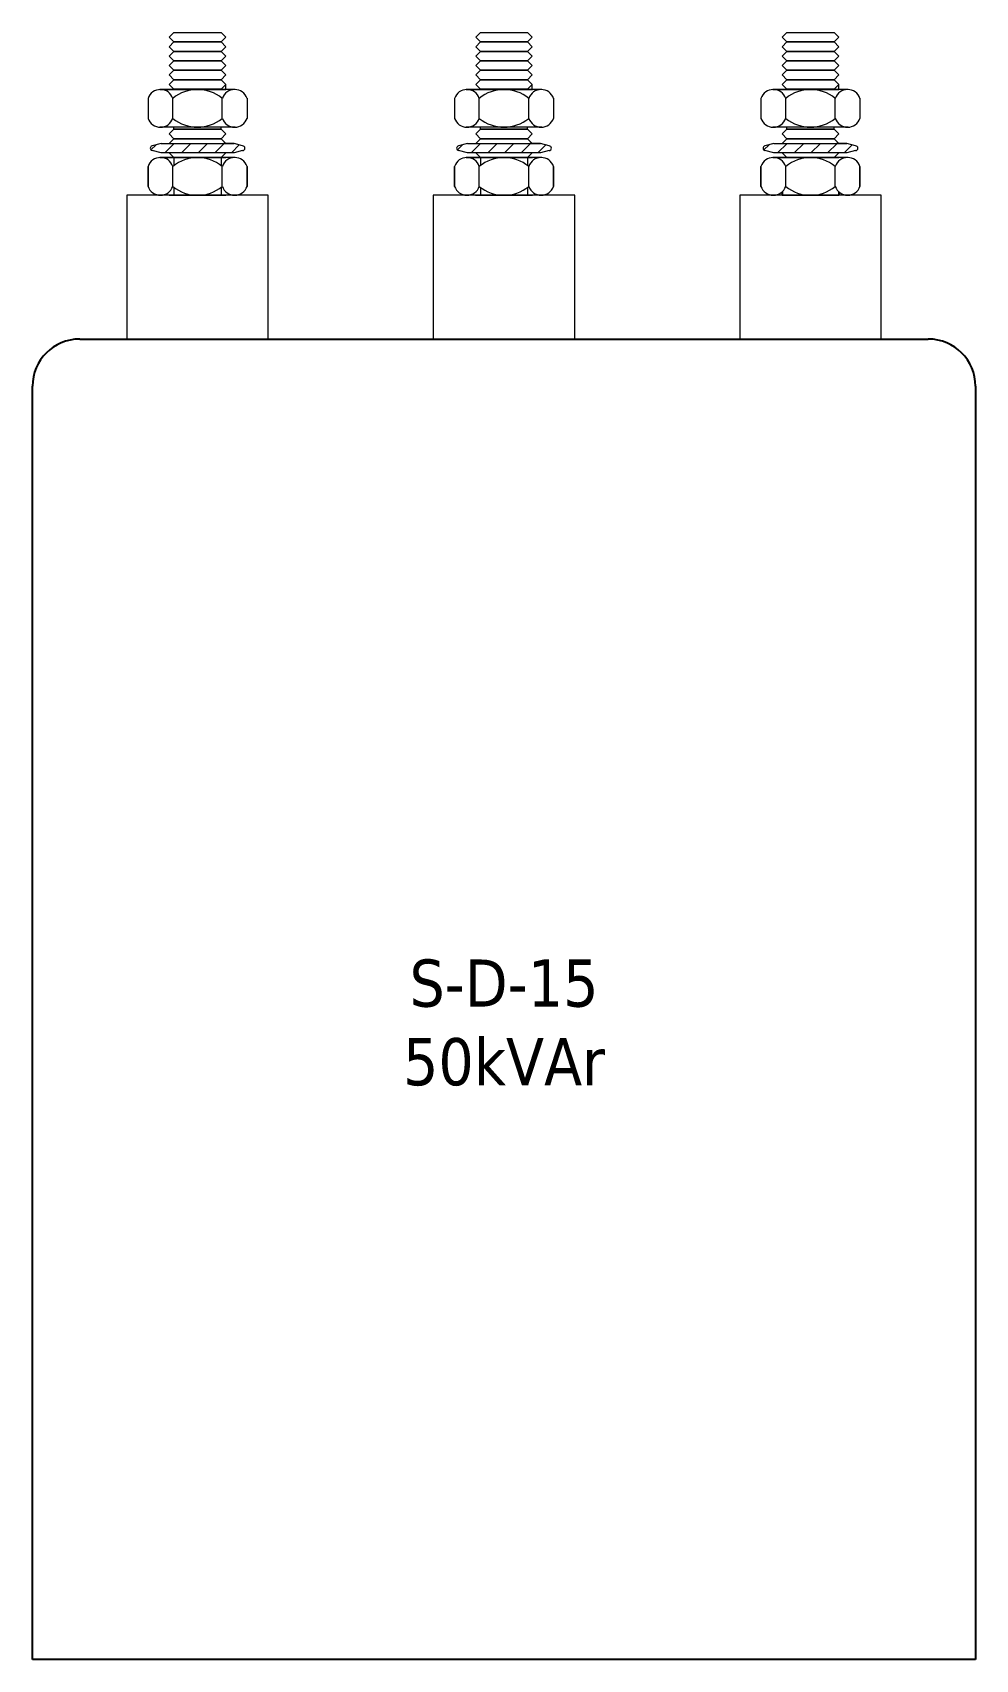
# Model space of a CAD drawing. Header units: inches. Extents: x 0 to 200, y 0 to 345.
import ezdxf

# ---------------------------------------------------------------- set-up
doc = ezdxf.new("R2010")
doc.units = ezdxf.units.IN
doc.layers.add('00', color=7, linetype='Continuous', lineweight=0)

# ---------------------------------------------------------------- blocks, each defined once
blk = doc.blocks.new('Tu 40KVAR')
at = {"lineweight": 5}
h = blk.add_hatch(dxfattribs=at)
h.set_pattern_fill('ANSI31', color=74, scale=20, style=0)
h.set_pattern_definition([(45, (142375.1328, 56081.3486), (-1.767767, 1.767767), [])])
h.paths.add_polyline_path([(143458.73, 57058.08), (143456.92, 57058.58), (143454.67, 57058.58), (143441.42, 57058.58), (143439.48, 57058.06, 0.727937), (143439.48, 57057.11), (143441.42, 57056.58), (143443.67, 57056.58), (143456.92, 57056.58), (143458.73, 57057.08, 1)])
h = blk.add_hatch(dxfattribs=at)
h.set_pattern_fill('ANSI31', color=74, scale=20, style=0)
h.set_pattern_definition([(45, (142440.1328, 56081.3486), (-1.767767, 1.767767), [])])
h.paths.add_polyline_path([(143523.73, 57058.08), (143521.92, 57058.58), (143519.67, 57058.58), (143506.42, 57058.58), (143504.48, 57058.06, 0.727937), (143504.48, 57057.11), (143506.42, 57056.58), (143508.67, 57056.58), (143521.92, 57056.58), (143523.73, 57057.08, 1)])
h = blk.add_hatch(dxfattribs=at)
h.set_pattern_fill('ANSI31', color=74, scale=20, style=0)
h.set_pattern_definition([(45, (142505.1328, 56081.3486), (-1.767767, 1.767767), [])])
h.paths.add_polyline_path([(143588.73, 57058.08), (143586.92, 57058.58), (143584.67, 57058.58), (143571.42, 57058.58), (143569.48, 57058.06, 0.727937), (143569.48, 57057.11), (143571.42, 57056.58), (143573.67, 57056.58), (143586.92, 57056.58), (143588.73, 57057.08, 1)])
at = {"color": 74, "lineweight": 5}
for p, q in [((143444.17, 57080.11), (143443.17, 57081.11)), ((143454.17, 57080.11), (143455.17, 57081.11)), ((143509.17, 57080.11), (143508.17, 57081.11)), ((143519.17, 57080.11), (143520.17, 57081.11)), ((143574.17, 57080.11), (143573.17, 57081.11)), ((143584.17, 57080.11), (143585.17, 57081.11)), ((143444.17, 57078.11), (143443.17, 57079.11)), ((143444.17, 57076.11), (143443.17, 57077.11)), ((143444.17, 57076.11), (143443.17, 57077.11)), ((143454.17, 57080.11), (143444.17, 57080.11)), ((143454.17, 57078.11), (143444.17, 57078.11)), ((143454.17, 57078.11), (143455.17, 57079.11)), ((143454.17, 57076.11), (143455.17, 57077.11)), ((143454.17, 57076.11), (143455.17, 57077.11)), ((143509.17, 57078.11), (143508.17, 57079.11)), ((143509.17, 57076.11), (143508.17, 57077.11)), ((143509.17, 57076.11), (143508.17, 57077.11)), ((143519.17, 57080.11), (143509.17, 57080.11)), ((143519.17, 57078.11), (143509.17, 57078.11)), ((143519.17, 57078.11), (143520.17, 57079.11)), ((143519.17, 57076.11), (143520.17, 57077.11)), ((143519.17, 57076.11), (143520.17, 57077.11)), ((143574.17, 57078.11), (143573.17, 57079.11)), ((143574.17, 57076.11), (143573.17, 57077.11)), ((143574.17, 57076.11), (143573.17, 57077.11)), ((143584.17, 57080.11), (143574.17, 57080.11)), ((143584.17, 57078.11), (143574.17, 57078.11)), ((143584.17, 57078.11), (143585.17, 57079.11)), ((143584.17, 57076.11), (143585.17, 57077.11)), ((143584.17, 57076.11), (143585.17, 57077.11)), ((143444.17, 57074.11), (143443.17, 57075.11)), ((143444.17, 57074.11), (143443.17, 57075.11)), ((143454.17, 57076.11), (143444.17, 57076.11)), ((143454.17, 57076.11), (143444.17, 57076.11)), ((143454.17, 57074.11), (143444.17, 57074.11)), ((143454.17, 57074.11), (143444.17, 57074.11)), ((143454.17, 57074.11), (143455.17, 57075.11)), ((143454.17, 57074.11), (143455.17, 57075.11)), ((143509.17, 57074.11), (143508.17, 57075.11)), ((143509.17, 57074.11), (143508.17, 57075.11)), ((143519.17, 57076.11), (143509.17, 57076.11)), ((143519.17, 57076.11), (143509.17, 57076.11)), ((143519.17, 57074.11), (143509.17, 57074.11)), ((143519.17, 57074.11), (143509.17, 57074.11)), ((143519.17, 57074.11), (143520.17, 57075.11)), ((143519.17, 57074.11), (143520.17, 57075.11)), ((143574.17, 57074.11), (143573.17, 57075.11)), ((143574.17, 57074.11), (143573.17, 57075.11)), ((143584.17, 57076.11), (143574.17, 57076.11)), ((143584.17, 57076.11), (143574.17, 57076.11)), ((143584.17, 57074.11), (143574.17, 57074.11)), ((143584.17, 57074.11), (143574.17, 57074.11)), ((143584.17, 57074.11), (143585.17, 57075.11)), ((143584.17, 57074.11), (143585.17, 57075.11)), ((143444.17, 57072.11), (143443.17, 57073.11)), ((143444.17, 57070.11), (143443.17, 57071.11)), ((143454.17, 57072.11), (143444.17, 57072.11)), ((143454.17, 57070.11), (143444.17, 57070.11)), ((143454.17, 57072.11), (143455.17, 57073.11)), ((143454.17, 57070.11), (143455.17, 57071.11)), ((143509.17, 57072.11), (143508.17, 57073.11)), ((143509.17, 57070.11), (143508.17, 57071.11)), ((143519.17, 57072.11), (143509.17, 57072.11)), ((143519.17, 57070.11), (143509.17, 57070.11)), ((143519.17, 57072.11), (143520.17, 57073.11)), ((143519.17, 57070.11), (143520.17, 57071.11)), ((143574.17, 57072.11), (143573.17, 57073.11)), ((143574.17, 57070.11), (143573.17, 57071.11)), ((143584.17, 57072.11), (143574.17, 57072.11)), ((143584.17, 57070.11), (143574.17, 57070.11)), ((143584.17, 57072.11), (143585.17, 57073.11)), ((143584.17, 57070.11), (143585.17, 57071.11)), ((143444.17, 57059.6), (143443.17, 57060.6)), ((143444.17, 57061.6), (143444.17, 57062.03)), ((143454.17, 57061.6), (143444.17, 57061.6)), ((143454.17, 57059.6), (143444.17, 57059.6)), ((143454.17, 57061.6), (143454.17, 57062.03)), ((143454.17, 57059.6), (143455.17, 57060.6)), ((143509.17, 57059.6), (143508.17, 57060.6)), ((143509.17, 57061.6), (143509.17, 57062.03)), ((143519.17, 57061.6), (143509.17, 57061.6)), ((143519.17, 57059.6), (143509.17, 57059.6)), ((143519.17, 57061.6), (143519.17, 57062.03)), ((143519.17, 57059.6), (143520.17, 57060.6)), ((143574.17, 57059.6), (143573.17, 57060.6)), ((143574.17, 57061.6), (143574.17, 57062.03)), ((143584.17, 57061.6), (143574.17, 57061.6)), ((143584.17, 57059.6), (143574.17, 57059.6)), ((143584.17, 57061.6), (143584.17, 57062.03)), ((143584.17, 57059.6), (143585.17, 57060.6)), ((143441.42, 57058.58), (143439.52, 57058.07)), ((143441.42, 57056.58), (143439.52, 57057.1)), ((143441.42, 57058.58), (143443.67, 57058.58)), ((143441.42, 57058.58), (143456.92, 57058.58)), ((143443.67, 57056.58), (143441.42, 57056.58)), ((143456.92, 57056.58), (143441.42, 57056.58)), ((143443.19, 57058.58), (143443.17, 57058.6)), ((143443.19, 57058.58), (143443.17, 57058.6)), ((143444.17, 57055.6), (143443.17, 57056.6)), ((143454.17, 57055.6), (143455.17, 57056.6)), ((143454.17, 57055.6), (143455.17, 57056.6)), ((143456.92, 57058.58), (143454.67, 57058.58)), ((143456.92, 57056.58), (143454.67, 57056.58)), ((143455.16, 57058.58), (143455.17, 57058.6)), ((143455.16, 57058.58), (143455.17, 57058.6)), ((143458.73, 57058.08), (143456.92, 57058.58)), ((143458.73, 57057.08), (143456.92, 57056.58)), ((143506.42, 57058.58), (143504.52, 57058.07)), ((143506.42, 57056.58), (143504.52, 57057.1)), ((143506.42, 57058.58), (143521.92, 57058.58)), ((143506.42, 57058.58), (143508.67, 57058.58)), ((143521.92, 57056.58), (143506.42, 57056.58)), ((143508.67, 57056.58), (143506.42, 57056.58)), ((143508.19, 57058.58), (143508.17, 57058.6)), ((143508.19, 57058.58), (143508.17, 57058.6)), ((143509.17, 57055.6), (143508.17, 57056.6)), ((143519.17, 57055.6), (143520.17, 57056.6)), ((143519.17, 57055.6), (143520.17, 57056.6)), ((143521.92, 57058.58), (143519.67, 57058.58)), ((143521.92, 57056.58), (143519.67, 57056.58)), ((143520.16, 57058.58), (143520.17, 57058.6)), ((143520.16, 57058.58), (143520.17, 57058.6)), ((143523.73, 57058.08), (143521.92, 57058.58)), ((143523.73, 57057.08), (143521.92, 57056.58)), ((143571.42, 57058.58), (143569.52, 57058.07)), ((143571.42, 57056.58), (143569.52, 57057.1)), ((143571.42, 57058.58), (143573.67, 57058.58)), ((143571.42, 57058.58), (143586.92, 57058.58)), ((143573.67, 57056.58), (143571.42, 57056.58)), ((143586.92, 57056.58), (143571.42, 57056.58)), ((143573.19, 57058.58), (143573.17, 57058.6)), ((143573.19, 57058.58), (143573.17, 57058.6)), ((143574.17, 57055.6), (143573.17, 57056.6)), ((143584.17, 57055.6), (143585.17, 57056.6)), ((143584.17, 57055.6), (143585.17, 57056.6)), ((143586.92, 57058.58), (143584.67, 57058.58)), ((143586.92, 57056.58), (143584.67, 57056.58)), ((143585.16, 57058.58), (143585.17, 57058.6)), ((143585.16, 57058.58), (143585.17, 57058.6)), ((143588.73, 57058.08), (143586.92, 57058.58)), ((143588.73, 57057.08), (143586.92, 57056.58)), ((143438.67, 57049.47), (143438.67, 57053.72)), ((143444.17, 57055.6), (143444.17, 57053.92)), ((143454.17, 57055.6), (143444.17, 57055.6)), ((143454.17, 57055.6), (143444.17, 57055.6)), ((143454.17, 57055.6), (143454.17, 57053.92)), ((143459.67, 57049.47), (143459.67, 57053.72)), ((143503.67, 57049.47), (143503.67, 57053.72)), ((143509.17, 57055.6), (143509.17, 57053.92)), ((143519.17, 57055.6), (143509.17, 57055.6)), ((143519.17, 57055.6), (143509.17, 57055.6)), ((143519.17, 57055.6), (143519.17, 57053.92)), ((143524.67, 57049.47), (143524.67, 57053.72)), ((143568.67, 57049.47), (143568.67, 57053.72)), ((143584.17, 57055.6), (143574.17, 57055.6)), ((143584.17, 57055.6), (143574.17, 57055.6)), ((143589.67, 57049.47), (143589.67, 57053.72)), ((143444.17, 57049.28), (143444.17, 57047.6)), ((143454.17, 57049.28), (143454.17, 57047.6)), ((143509.17, 57049.28), (143509.17, 57047.6)), ((143519.17, 57049.28), (143519.17, 57047.6)), ((143464.17, 57047.6), (143434.17, 57047.6)), ((143434.17, 57047.6), (143434.17, 57017.11)), ((143464.17, 57017.11), (143464.17, 57047.6)), ((143529.17, 57047.6), (143499.17, 57047.6)), ((143499.17, 57047.6), (143499.17, 57017.11)), ((143499.17, 57047.6), (143499.17, 57017.11)), ((143499.17, 57047.6), (143499.17, 57017.11)), ((143529.17, 57017.11), (143529.17, 57047.6)), ((143529.17, 57017.11), (143529.17, 57047.6)), ((143529.17, 57017.11), (143529.17, 57047.6)), ((143594.17, 57047.6), (143564.17, 57047.6)), ((143564.17, 57047.6), (143564.17, 57017.11)), ((143564.17, 57047.6), (143564.17, 57017.11)), ((143564.17, 57047.6), (143564.17, 57017.11)), ((143594.17, 57017.11), (143594.17, 57047.6)), ((143594.17, 57017.11), (143594.17, 57047.6)), ((143594.17, 57017.11), (143594.17, 57047.6)), ((143464.17, 57017.11), (143464.17, 57045.6)), ((143529.17, 57017.11), (143529.17, 57045.6)), ((143529.17, 57017.11), (143529.17, 57045.6)), ((143529.17, 57017.11), (143529.17, 57045.6)), ((143594.17, 57017.11), (143594.17, 57045.6)), ((143594.17, 57017.11), (143594.17, 57045.6)), ((143594.17, 57017.11), (143594.17, 57045.6)), ((143449.17, 57017.11), (143464.17, 57017.11)), ((143514.17, 57017.11), (143529.17, 57017.11)), ((143514.17, 57017.11), (143529.17, 57017.11)), ((143514.17, 57017.11), (143529.17, 57017.11)), ((143579.17, 57017.11), (143594.17, 57017.11)), ((143579.17, 57017.11), (143594.17, 57017.11)), ((143579.17, 57017.11), (143594.17, 57017.11))]:
    blk.add_line(p, q, dxfattribs=at)
at = {"color": 74}
for p, q in [((143573.17, 57048.33), (143573.17, 57047.6)), ((143585.19, 57048.31), (143585.19, 57047.6)), ((143424.17, 57017.11), (143604.17, 57017.11)), ((143424.17, 57017.11), (143604.17, 57017.11)), ((143414.17, 56737.11), (143414.17, 57007.11)), ((143614.17, 57007.11), (143614.17, 56737.11)), ((143614.17, 56737.11), (143414.17, 56737.11))]:
    blk.add_line(p, q, dxfattribs=at)
at = {"color": 74, "lineweight": 5}
for centre, start, end in [((143439.63, 57057.58), 102.246, 257.754), ((143458.73, 57057.58), 270, 90), ((143504.63, 57057.58), 102.246, 257.754), ((143523.73, 57057.58), 270, 90), ((143569.63, 57057.58), 102.246, 257.754), ((143588.73, 57057.58), 270, 90)]:
    blk.add_arc(centre, 0.5, start, end, dxfattribs=at)
at = {"color": 74}
for centre, start, end in [((143424.17, 57007.11), 90, 180), ((143604.17, 57007.11), 0, 90)]:
    blk.add_arc(centre, 10, start, end, dxfattribs=at)
at = {"layer": '00', "color": 74, "lineweight": 5}
for p, q in [((143443.17, 57081.11), (143444.17, 57082.11)), ((143444.17, 57082.11), (143454.17, 57082.11)), ((143455.17, 57081.11), (143454.17, 57082.11)), ((143508.17, 57081.11), (143509.17, 57082.11)), ((143509.17, 57082.11), (143519.17, 57082.11)), ((143520.17, 57081.11), (143519.17, 57082.11)), ((143573.17, 57081.11), (143574.17, 57082.11)), ((143574.17, 57082.11), (143584.17, 57082.11)), ((143585.17, 57081.11), (143584.17, 57082.11)), ((143443.17, 57079.11), (143444.17, 57080.11)), ((143443.17, 57077.11), (143444.17, 57078.11)), ((143443.17, 57077.11), (143444.17, 57078.11)), ((143444.17, 57080.11), (143454.17, 57080.11)), ((143444.17, 57078.11), (143454.17, 57078.11)), ((143444.17, 57078.11), (143454.17, 57078.11)), ((143455.17, 57079.11), (143454.17, 57080.11)), ((143455.17, 57077.11), (143454.17, 57078.11)), ((143455.17, 57077.11), (143454.17, 57078.11)), ((143508.17, 57079.11), (143509.17, 57080.11)), ((143508.17, 57077.11), (143509.17, 57078.11)), ((143508.17, 57077.11), (143509.17, 57078.11)), ((143509.17, 57080.11), (143519.17, 57080.11)), ((143509.17, 57078.11), (143519.17, 57078.11)), ((143509.17, 57078.11), (143519.17, 57078.11)), ((143520.17, 57079.11), (143519.17, 57080.11)), ((143520.17, 57077.11), (143519.17, 57078.11)), ((143520.17, 57077.11), (143519.17, 57078.11)), ((143573.17, 57079.11), (143574.17, 57080.11)), ((143573.17, 57077.11), (143574.17, 57078.11)), ((143573.17, 57077.11), (143574.17, 57078.11)), ((143574.17, 57080.11), (143584.17, 57080.11)), ((143574.17, 57078.11), (143584.17, 57078.11)), ((143574.17, 57078.11), (143584.17, 57078.11)), ((143585.17, 57079.11), (143584.17, 57080.11)), ((143585.17, 57077.11), (143584.17, 57078.11)), ((143585.17, 57077.11), (143584.17, 57078.11)), ((143443.17, 57075.11), (143444.17, 57076.11)), ((143443.17, 57075.11), (143444.17, 57076.11)), ((143443.17, 57073.11), (143444.17, 57074.11)), ((143444.17, 57076.11), (143454.17, 57076.11)), ((143444.17, 57076.11), (143454.17, 57076.11)), ((143444.17, 57074.11), (143454.17, 57074.11)), ((143455.17, 57075.11), (143454.17, 57076.11)), ((143455.17, 57075.11), (143454.17, 57076.11)), ((143455.17, 57073.11), (143454.17, 57074.11)), ((143508.17, 57075.11), (143509.17, 57076.11)), ((143508.17, 57075.11), (143509.17, 57076.11)), ((143508.17, 57073.11), (143509.17, 57074.11)), ((143509.17, 57076.11), (143519.17, 57076.11)), ((143509.17, 57076.11), (143519.17, 57076.11)), ((143509.17, 57074.11), (143519.17, 57074.11)), ((143520.17, 57075.11), (143519.17, 57076.11)), ((143520.17, 57075.11), (143519.17, 57076.11)), ((143520.17, 57073.11), (143519.17, 57074.11)), ((143573.17, 57075.11), (143574.17, 57076.11)), ((143573.17, 57075.11), (143574.17, 57076.11)), ((143573.17, 57073.11), (143574.17, 57074.11)), ((143574.17, 57076.11), (143584.17, 57076.11)), ((143574.17, 57076.11), (143584.17, 57076.11)), ((143574.17, 57074.11), (143584.17, 57074.11)), ((143585.17, 57075.11), (143584.17, 57076.11)), ((143585.17, 57075.11), (143584.17, 57076.11)), ((143585.17, 57073.11), (143584.17, 57074.11)), ((143457.17, 57070.03), (143441.17, 57070.03)), ((143441.17, 57070.03), (143455.19, 57070.03)), ((143443.17, 57071.11), (143444.17, 57072.11)), ((143444.17, 57072.11), (143454.17, 57072.11)), ((143455.17, 57071.11), (143454.17, 57072.11)), ((143455.17, 57070.03), (143455.17, 57071.11)), ((143506.17, 57070.03), (143520.19, 57070.03)), ((143522.17, 57070.03), (143506.17, 57070.03)), ((143508.17, 57071.11), (143509.17, 57072.11)), ((143509.17, 57072.11), (143519.17, 57072.11)), ((143520.17, 57071.11), (143519.17, 57072.11)), ((143520.17, 57070.03), (143520.17, 57071.11)), ((143571.17, 57070.03), (143585.19, 57070.03)), ((143587.17, 57070.03), (143571.17, 57070.03)), ((143573.17, 57071.11), (143574.17, 57072.11)), ((143574.17, 57072.11), (143584.17, 57072.11)), ((143585.17, 57071.11), (143584.17, 57072.11)), ((143585.17, 57070.03), (143585.17, 57071.11)), ((143438.67, 57068.16), (143438.67, 57063.91)), ((143443.92, 57063.91), (143443.92, 57068.16)), ((143454.42, 57063.91), (143454.42, 57068.16)), ((143459.67, 57068.16), (143459.67, 57063.91)), ((143503.67, 57068.16), (143503.67, 57063.91)), ((143508.92, 57063.91), (143508.92, 57068.16)), ((143519.42, 57063.91), (143519.42, 57068.16)), ((143524.67, 57068.16), (143524.67, 57063.91)), ((143568.67, 57068.16), (143568.67, 57063.91)), ((143573.92, 57063.91), (143573.92, 57068.16)), ((143584.42, 57063.91), (143584.42, 57068.16)), ((143589.67, 57068.16), (143589.67, 57063.91)), ((143457.17, 57062.03), (143441.17, 57062.03)), ((143443.17, 57060.6), (143444.17, 57061.6)), ((143443.17, 57058.6), (143444.17, 57059.6)), ((143443.17, 57058.6), (143444.17, 57059.6)), ((143444.17, 57061.6), (143454.17, 57061.6)), ((143444.17, 57059.6), (143454.17, 57059.6)), ((143444.17, 57059.6), (143454.17, 57059.6)), ((143455.17, 57060.6), (143454.17, 57061.6)), ((143455.17, 57058.6), (143454.17, 57059.6)), ((143455.17, 57058.6), (143454.17, 57059.6)), ((143522.17, 57062.03), (143506.17, 57062.03)), ((143508.17, 57060.6), (143509.17, 57061.6)), ((143508.17, 57058.6), (143509.17, 57059.6)), ((143508.17, 57058.6), (143509.17, 57059.6)), ((143509.17, 57061.6), (143519.17, 57061.6)), ((143509.17, 57059.6), (143519.17, 57059.6)), ((143509.17, 57059.6), (143519.17, 57059.6)), ((143520.17, 57060.6), (143519.17, 57061.6)), ((143520.17, 57058.6), (143519.17, 57059.6)), ((143520.17, 57058.6), (143519.17, 57059.6)), ((143587.17, 57062.03), (143571.17, 57062.03)), ((143573.17, 57060.6), (143574.17, 57061.6)), ((143573.17, 57058.6), (143574.17, 57059.6)), ((143573.17, 57058.6), (143574.17, 57059.6)), ((143574.17, 57061.6), (143584.17, 57061.6)), ((143574.17, 57059.6), (143584.17, 57059.6)), ((143574.17, 57059.6), (143584.17, 57059.6)), ((143585.17, 57060.6), (143584.17, 57061.6)), ((143585.17, 57058.6), (143584.17, 57059.6)), ((143585.17, 57058.6), (143584.17, 57059.6)), ((143438.67, 57049.47), (143438.67, 57053.72)), ((143438.67, 57053.72), (143438.67, 57049.47)), ((143441.17, 57055.6), (143455.19, 57055.6)), ((143457.17, 57055.6), (143441.17, 57055.6)), ((143443.92, 57049.47), (143443.92, 57053.72)), ((143444.17, 57055.6), (143454.17, 57055.6)), ((143454.42, 57049.47), (143454.42, 57053.72)), ((143459.67, 57049.47), (143459.67, 57053.72)), ((143459.67, 57053.72), (143459.67, 57049.47)), ((143503.67, 57053.72), (143503.67, 57049.47)), ((143503.67, 57049.47), (143503.67, 57053.72)), ((143522.17, 57055.6), (143506.17, 57055.6)), ((143506.17, 57055.6), (143520.19, 57055.6)), ((143508.92, 57049.47), (143508.92, 57053.72)), ((143509.17, 57055.6), (143519.17, 57055.6)), ((143519.42, 57049.47), (143519.42, 57053.72)), ((143524.67, 57053.72), (143524.67, 57049.47)), ((143524.67, 57049.47), (143524.67, 57053.72)), ((143568.67, 57053.72), (143568.67, 57049.47)), ((143568.67, 57049.47), (143568.67, 57053.72)), ((143587.17, 57055.6), (143571.17, 57055.6)), ((143571.17, 57055.6), (143585.19, 57055.6)), ((143573.92, 57049.47), (143573.92, 57053.72)), ((143574.17, 57055.6), (143584.17, 57055.6)), ((143584.42, 57049.47), (143584.42, 57053.72)), ((143589.67, 57053.72), (143589.67, 57049.47)), ((143589.67, 57049.47), (143589.67, 57053.72)), ((143457.17, 57047.6), (143441.17, 57047.6)), ((143457.17, 57047.6), (143441.17, 57047.6)), ((143443.16, 57047.6), (143455.19, 57047.6)), ((143522.17, 57047.6), (143506.17, 57047.6)), ((143522.17, 57047.6), (143506.17, 57047.6)), ((143508.16, 57047.6), (143520.19, 57047.6)), ((143587.17, 57047.6), (143571.17, 57047.6)), ((143587.17, 57047.6), (143571.17, 57047.6)), ((143573.16, 57047.6), (143585.19, 57047.6))]:
    blk.add_line(p, q, dxfattribs=at)
for centre, radius, start, end in [((143441.3, 57067.26), 2.77, 18.8098, 161.1902), ((143449.17, 57061.75), 8.28, 50.6699, 129.3301), ((143457.05, 57067.26), 2.77, 18.8098, 161.1902), ((143506.3, 57067.26), 2.77, 18.8098, 161.1902), ((143514.17, 57061.75), 8.28, 50.6699, 129.3301), ((143522.05, 57067.26), 2.77, 18.8098, 161.1902), ((143571.3, 57067.26), 2.77, 18.8098, 161.1902), ((143579.17, 57061.75), 8.28, 50.6699, 129.3301), ((143587.05, 57067.26), 2.77, 18.8098, 161.1902), ((143441.3, 57064.8), 2.77, 198.8098, 341.1902), ((143449.17, 57070.32), 8.28, 230.6699, 309.3301), ((143457.05, 57064.8), 2.77, 198.8098, 341.1902), ((143506.3, 57064.8), 2.77, 198.8098, 341.1902), ((143514.17, 57070.32), 8.28, 230.6699, 309.3301), ((143522.05, 57064.8), 2.77, 198.8098, 341.1902), ((143571.3, 57064.8), 2.77, 198.8098, 341.1902), ((143579.17, 57070.32), 8.28, 230.6699, 309.3301), ((143587.05, 57064.8), 2.77, 198.8098, 341.1902), ((143441.3, 57052.83), 2.77, 18.8098, 161.1902), ((143449.17, 57047.31), 8.28, 50.6699, 129.3301), ((143457.05, 57052.83), 2.77, 18.8098, 161.1902), ((143506.3, 57052.83), 2.77, 18.8098, 161.1902), ((143514.17, 57047.31), 8.28, 50.6699, 129.3301), ((143522.05, 57052.83), 2.77, 18.8098, 161.1902), ((143571.3, 57052.83), 2.77, 18.8098, 161.1902), ((143579.17, 57047.31), 8.28, 50.6699, 129.3301), ((143587.05, 57052.83), 2.77, 18.8098, 161.1902), ((143441.3, 57050.37), 2.77, 198.8098, 341.1902), ((143441.3, 57050.37), 2.77, 198.8098, 341.1902), ((143449.17, 57055.88), 8.28, 230.6699, 309.3301), ((143449.17, 57055.88), 8.28, 230.6699, 309.3301), ((143457.05, 57050.37), 2.77, 198.8098, 341.1902), ((143457.05, 57050.37), 2.77, 198.8098, 341.1902), ((143506.3, 57050.37), 2.77, 198.8098, 341.1902), ((143506.3, 57050.37), 2.77, 198.8098, 341.1902), ((143514.17, 57055.88), 8.28, 230.6699, 309.3301), ((143514.17, 57055.88), 8.28, 230.6699, 309.3301), ((143522.05, 57050.37), 2.77, 198.8098, 341.1902), ((143522.05, 57050.37), 2.77, 198.8098, 341.1902), ((143571.3, 57050.37), 2.77, 198.8098, 341.1902), ((143571.3, 57050.37), 2.77, 198.8098, 341.1902), ((143579.17, 57055.88), 8.28, 230.6699, 309.3301), ((143579.17, 57055.88), 8.28, 230.6699, 309.3301), ((143587.05, 57050.37), 2.77, 198.8098, 341.1902), ((143587.05, 57050.37), 2.77, 198.8098, 341.1902)]:
    blk.add_arc(centre, radius, start, end, dxfattribs=at)
at = {"color": 74, "insert": (143514.17, 56872.11), "char_height": 10, "width": 200, "attachment_point": 5}
blk.add_mtext('{\\fTahoma|b0|i0|c0|p34;S-D-15\\P50kVAr}', dxfattribs=at)

msp = doc.modelspace()

# ---------------------------------------------------------------- block references
msp.add_blockref('Tu 40KVAR', (-143414.17, -56737.11))

doc.saveas('drawing.dxf')
